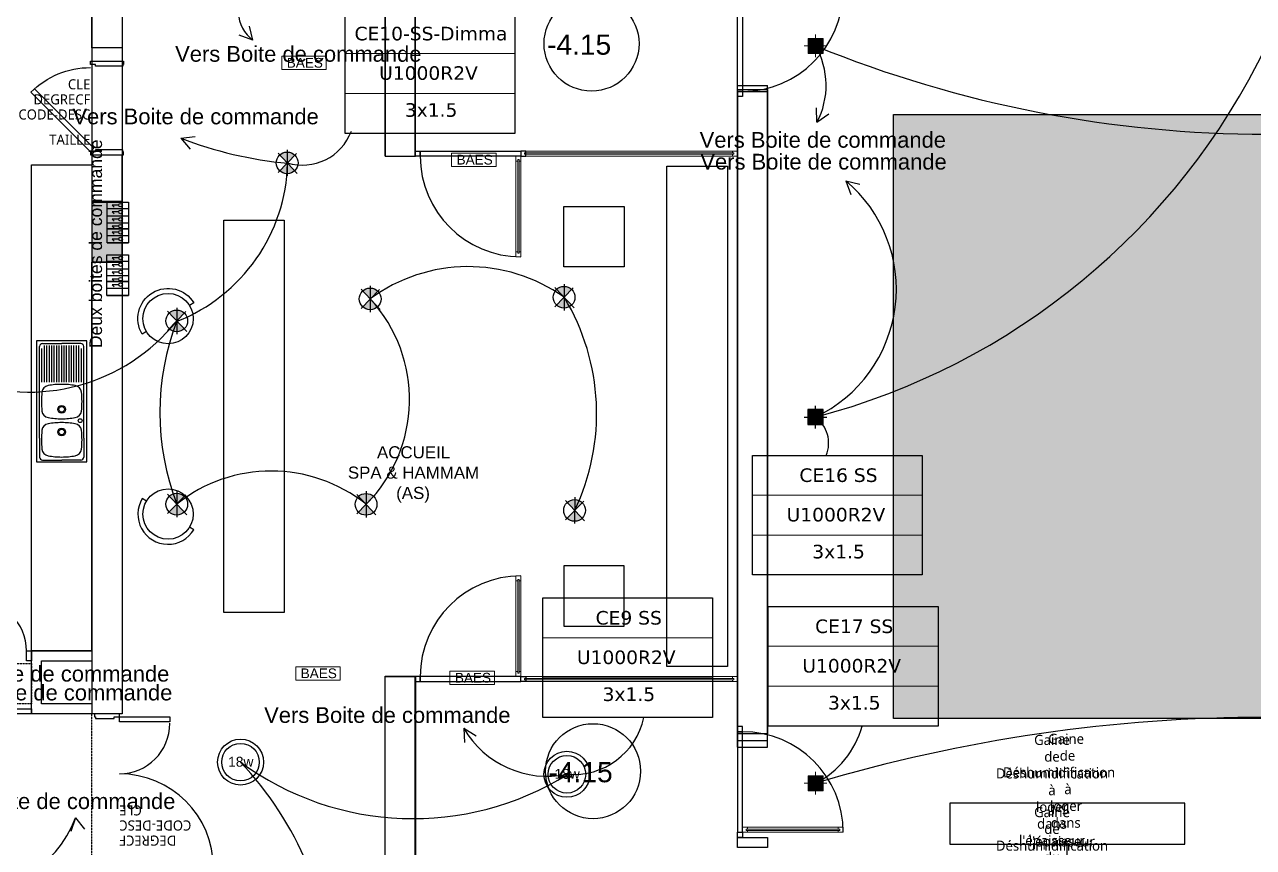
# Model space of a CAD drawing. Header units: millimetres. Extents: x 31778 to 54642, y 18502 to 28743.
# Drawn here: x 36589 to 37809, y 20412 to 21229 of the extents above; entities that cross this region are included whole.
import ezdxf
from ezdxf.enums import TextEntityAlignment as Align

# ---------------------------------------------------------------- set-up
doc = ezdxf.new("R2010")
doc.units = ezdxf.units.MM
doc.set_wipeout_variables(frame=1)
doc.linetypes.add('ACAD_ISO03W100', pattern=[30, 12, -18])
doc.linetypes.add('DASHED2', pattern=[0.375, 0.25, -0.125])
for name, color, linetype, lineweight in [('A-ANNO-050-LEGN', 4, 'Continuous', 5), ('A-SECN-MEN-CO', 141, 'Continuous', 9), ('A-SECN-MEN-VU', 145, 'Continuous', 5), ('STRUCTURE POUTRES', 5, 'ACAD_ISO03W100', 20)]:
    doc.layers.add(name, color=color, linetype=linetype, lineweight=lineweight)
doc.layers.add('A-TECH-ELEC-VU', color=1, linetype='Continuous', lineweight=9, true_color=0xff0000)
for name, color, linetype in [('BS', 1, 'Continuous'), ('CIRCUITS ECLAIRAGE', 1, 'Continuous'), ('eclairage vision', 1, 'Continuous'), ('MUR BAS', 7, 'Continuous'), ('Plan Archi', 8, 'Continuous')]:
    doc.layers.add(name, color=color, linetype=linetype)
doc.styles.add('0-TEXT-ANNO', font='', dxfattribs={"height": 2.5})
doc.styles.add('0-TEXT-BASE', font='')
doc.styles.get("Standard").update_dxf_attribs({"font": 'arial.ttf'})
doc.styles.add('STD', font='arial.ttf')
doc.styles.add('Verdana', font='verdana.ttf')
doc.styles.get('0-TEXT-ANNO').set_extended_font_data('Roboto Light')
doc.styles.get('0-TEXT-BASE').set_extended_font_data('Roboto Light')

# ---------------------------------------------------------------- blocks, each defined once
blk = doc.blocks.new('*U187')
at = {"layer": 'A-SECN-MEN-CO'}
for points in [[(0, 0), (0, -0.05), (-0.05, -0.05), (-0.05, -0.032), (-0.035, -0.032), (-0.035, -0.018), (-0.05, -0.018), (-0.05, 0)], [(-1, 0), (-1, -0.05), (-0.95, -0.05), (-0.95, -0.032), (-0.965, -0.032), (-0.965, -0.018), (-0.95, -0.018), (-0.95, 0)]]:
    blk.add_lwpolyline(points, close=True, dxfattribs=at)
at = {"layer": 'A-SECN-MEN-VU'}
for p, q in [((-0.05, 0), (-0.95, 0)), ((-0.95, -0.05), (-0.05, -0.05))]:
    blk.add_line(p, q, dxfattribs=at)
blk.add_lwpolyline([(-0.035, -0.032), (-0.965, -0.032), (-0.965, -0.018), (-0.035, -0.018)], close=True, dxfattribs=at)
blk = doc.blocks.new('*U188')
at = {"layer": 'A-SECN-MEN-CO'}
for points in [[(-2.15, 0), (-2.15, -0.05), (-2.1, -0.05), (-2.1, -0.032), (-2.115, -0.032), (-2.115, -0.018), (-2.1, -0.018), (-2.1, 0)], [(0, 0), (0, -0.05), (-0.05, -0.05), (-0.05, -0.032), (-0.035, -0.032), (-0.035, -0.018), (-0.05, -0.018), (-0.05, 0)]]:
    blk.add_lwpolyline(points, close=True, dxfattribs=at)
at = {"layer": 'A-SECN-MEN-VU'}
for p, q in [((-0.05, 0), (-2.1, 0)), ((-2.1, -0.05), (-0.05, -0.05))]:
    blk.add_line(p, q, dxfattribs=at)
blk.add_lwpolyline([(-0.035, -0.032), (-2.115, -0.032), (-2.115, -0.018), (-0.035, -0.018)], close=True, dxfattribs=at)
blk = doc.blocks.new('SPOT-NORMAL')
at = {"true_color": 0xffffff}
h = blk.add_hatch(color=7, dxfattribs=at)
h.dxf.hatch_style = 1
h.paths.add_polyline_path([(-0.075, 0.075), (0.075, 0.075), (0.075, -0.075), (-0.075, -0.075)])
h = blk.add_hatch(color=256)
h.dxf.hatch_style = 1
edge = h.paths.add_edge_path()
edge.add_arc((0, 0), 0.0273, 0, 360)
for points in [[(-0.113, 0), (0.113, 0)], [(0, 0.113), (0, -0.113)]]:
    blk.add_lwpolyline(points)
at = {"flags": 128}
for points in [[(-0.075, 0.075), (0.075, 0.075), (0.075, -0.075), (-0.075, -0.075)], [(-0.061, 0.061), (0.061, 0.061), (0.061, -0.061), (-0.061, -0.061)]]:
    blk.add_lwpolyline(points, close=True, dxfattribs=at)
blk.add_circle((0, 0), 0.0273)
blk = doc.blocks.new('*U190')
at = {"layer": 'A-TECH-ELEC-VU', "xscale": -99.91905715994717, "yscale": 99.91905715994717, "zscale": 99.91905715994717, "rotation": 180}
blk.add_blockref('SPOT-NORMAL', (0, 0), dxfattribs=at)
blk = doc.blocks.new('*U191')
at = {"layer": 'CIRCUITS ECLAIRAGE', "color": 0, "linetype": 'ByBlock', "lineweight": -2, "transparency": 16777216}
blk.add_blockref('*U190', (167981.4, 5570.6), dxfattribs=at)
blk = doc.blocks.new('*U192')
at = {"layer": 'A-TECH-ELEC-VU', "xscale": -99.91905715994717, "yscale": 99.91905715994717, "zscale": 99.91905715994717, "rotation": 180}
blk.add_blockref('SPOT-NORMAL', (0, 0), dxfattribs=at)
blk = doc.blocks.new('*U193')
at = {"layer": 'CIRCUITS ECLAIRAGE', "color": 0, "linetype": 'ByBlock', "lineweight": -2, "transparency": 16777216}
blk.add_blockref('*U192', (167981.4, 5570.6), dxfattribs=at)
blk = doc.blocks.new('18w')
at = {"layer": 'MUR BAS', "color": 1}
for radius in [46.6, 38.1]:
    blk.add_circle((54837.7, -12071.2), radius, dxfattribs=at)
at = {"layer": 'MUR BAS', "color": 1, "insert": (54812.6, -12060.4), "char_height": 20, "attachment_point": 1}
blk.add_mtext_dynamic_manual_height_columns('18w', width=53.485, gutter_width=100, heights=[0], dxfattribs=at)
blk = doc.blocks.new('variateur')
at = {"layer": 'eclairage vision'}
h = blk.add_hatch(color=5, dxfattribs=at)
h.paths.add_polyline_path([(54656.2, -12067.7), (54656.1, -12078.4), (54656.2, -12078.5), (54663.7, -12070.8, 0.196209)])
h.paths.add_polyline_path([(54656.2, -12067.7, 0.190517), (54648.8, -12070.6), (54656.1, -12078.4)])
h.paths.add_polyline_path([(54656.1, -12089.3, 0.192665), (54663.6, -12086.4), (54656.2, -12078.5), (54656.1, -12078.6)])
h.paths.add_polyline_path([(54656.1, -12078.6), (54648.6, -12086.2, 0.194568), (54656.1, -12089.3)])
at = {"layer": 'eclairage vision', "color": 5}
for p, q in [((54647, -12068.7), (54666, -12089)), ((54665.3, -12069.2), (54647, -12087.9)), ((54656.2, -12065.5), (54656.1, -12091.5))]:
    blk.add_line(p, q, dxfattribs=at)
blk.add_circle((54656.1, -12078.5), 10.8, dxfattribs=at)
blk = doc.blocks.new('BS')
at = {"layer": 'BS', "color": 5, "lineweight": 20}
blk.add_lwpolyline([(-0.073, 0.734), (0.373, 0.734), (0.373, -0.74), (-0.073, -0.74)], close=True, dxfattribs=at)
at = {"layer": 'BS', "insert": (-0.014, -0.574), "char_height": 0.3211, "width": 1.19868, "attachment_point": 1, "rotation": 90, "style": 'STD'}
blk.add_mtext('BAES', dxfattribs=at)
blk = doc.blocks.new('ETIQ ECL')
at = {"color": 6, "linetype": 'ByBlock'}
blk.add_lwpolyline([(-28.09, 19.8), (28.09, 19.8), (28.09, -19.8), (-28.09, -19.8)], close=True, dxfattribs=at)
at = {"layer": 'STRUCTURE POUTRES', "color": 6, "linetype": 'ByBlock'}
for points in [[(-28.09, 19.8), (28.09, 19.8), (28.09, 6.6), (-28.09, 6.6)], [(-28.09, 6.6), (28.09, 6.6), (28.09, -6.6), (-28.09, -6.6)], [(-28.09, -6.6), (28.09, -6.6), (28.09, -19.8), (-28.09, -19.8)]]:
    blk.add_lwpolyline(points, close=True, dxfattribs=at)
at = {"layer": 'STRUCTURE POUTRES', "color": 6, "linetype": 'ByBlock', "style": 'Verdana'}
for tag, p in [('CIRCUIT', (0.33, 10.99)), ('CABLE', (-0.49, -2.08)), ('SECTION', (0.37, -14.32))]:
    blk.add_attdef(tag, text='', height=4.5, dxfattribs=at).set_placement(p, align=Align.CENTER)
blk = doc.blocks.new('interrupteur simple allumage')
at = {"color": 3}
for p, q in [((0, -27473), (-13941, -42319)), ((0, -73626), (0, -27473))]:
    blk.add_line(p, q, dxfattribs=at)
blk.add_circle((0, -85871), 12245, dxfattribs=at)
blk = doc.blocks.new('BOITE DE COMMANDE')
at = {"color": 5, "true_color": 0x0000ff}
for p, q in [((-14.24, 9.49), (0, 9.49)), ((-14.24, 4.53), (0, 4.53)), ((-14.24, 0), (0, 0)), ((-14.24, -8.31), (0, -8.31)), ((-14.24, -13.27), (0, -13.27))]:
    blk.add_line(p, q, dxfattribs=at)
for points in [[(-14.24, 13.76), (0, 13.76), (0, -4.04), (-14.24, -4.04)], [(-14.24, -4.04), (0, -4.04), (0, -13.27), (-14.24, -13.27)]]:
    blk.add_lwpolyline(points, close=True, dxfattribs=at)
at = {"xscale": 9.600000000000002e-05, "yscale": 9.600000000000002e-05, "zscale": 9.600000000000002e-05, "rotation": 89.99999999999999}
for p in [(-13.5, 11.67), (-13.5, 7.21), (-13.5, 2.32), (-13.5, -2.2), (-13.5, -6.26), (-13.5, -10.75)]:
    blk.add_blockref('interrupteur simple allumage', p, dxfattribs=at)
blk = doc.blocks.new('FLECHZ')
at = {"color": 6}
for q in [(-3.4, 14), (-13.5, 5)]:
    blk.add_line((0, 0), q, dxfattribs=at)

msp = doc.modelspace()

# ---------------------------------------------------------------- hatches: boundary and pattern name
at = {"layer": 'Plan Archi', "true_color": 0x95b0cb}
h = msp.add_hatch(color=253, dxfattribs=at)
h.dxf.hatch_style = 1
h.paths.add_polyline_path([(37451.662, 21139.574), (39151.662, 21139.574), (39151.662, 20539.574), (37451.662, 20539.574)])
at = {"layer": 'Plan Archi'}
h = msp.add_hatch(color=256, dxfattribs=at)
h.dxf.hatch_style = 1
h.paths.add_polyline_path([(36655.508, 21053.33), (36655.508, 20993.33), (36685.508, 20993.33), (36685.508, 21053.33)])
h = msp.add_hatch(color=256, dxfattribs=at)
h.dxf.hatch_style = 1
h.paths.add_polyline_path([(36806.632, 20904.718), (36826.632, 20904.718), (36826.632, 20924.718), (36806.632, 20924.718)])
h = msp.add_hatch(color=256, dxfattribs=at)
h.dxf.hatch_style = 1
h.paths.add_polyline_path([(36806.632, 20774.941), (36826.632, 20774.941), (36826.632, 20754.941), (36806.632, 20754.941)])

# ---------------------------------------------------------------- linework, layer by layer
at = {"layer": 'CIRCUITS ECLAIRAGE', "color": 4}
for p, q in [((36815.392, 21213.479), (36811.959, 21227.478)), ((36815.392, 21213.479), (36801.842, 21218.396)), ((36743.737, 21116.268), (36758.07, 21117.797)), ((36743.737, 21116.268), (36752.967, 21105.197))]:
    msp.add_line(p, q, dxfattribs=at)
at = {"layer": 'CIRCUITS ECLAIRAGE', "color": 5, "true_color": 0x0000ff}
for p, q in [((36670.522, 20993.924), (36691.885, 20993.924)), ((36670.522, 20993.924), (36691.885, 20993.924)), ((36670.522, 20986.484), (36691.885, 20986.484)), ((36670.522, 20986.484), (36691.885, 20986.484)), ((36670.522, 20979.686), (36691.885, 20979.686)), ((36670.522, 20979.686), (36691.885, 20979.686)), ((36670.522, 20967.219), (36691.885, 20967.219)), ((36670.522, 20967.219), (36691.885, 20967.219)), ((36670.522, 20959.779), (36691.885, 20959.779)), ((36670.522, 20959.779), (36691.885, 20959.779))]:
    msp.add_line(p, q, dxfattribs=at)
for points in [[(36670.522, 21000.328), (36691.885, 21000.328), (36691.885, 20973.624), (36670.522, 20973.624)], [(36670.522, 21000.328), (36691.885, 21000.328), (36691.885, 20973.624), (36670.522, 20973.624)], [(36670.522, 20973.624), (36691.885, 20973.624), (36691.885, 20959.779), (36670.522, 20959.779)], [(36670.522, 20973.624), (36691.885, 20973.624), (36691.885, 20959.779), (36670.522, 20959.779)]]:
    msp.add_lwpolyline(points, close=True, dxfattribs=at)
at = {"layer": 'CIRCUITS ECLAIRAGE', "color": 4}
for centre, radius, start, end in [((36837.616, 21242.799), 36.79, 134.401836, 232.838075), ((36886.581, 21484.943), 395.38, 248.82107, 264.671129), ((36864.622, 21141.281), 51.872, 253.044596, 339.435016), ((36823.473, 20856.609), 147.485, 315.061468, 42.448822), ((36933.624, 20842.633), 223.191, 334.438421, 31.05045), ((36592.627, 21052.485), 188.591, 249.173797, 321.257631), ((36979.273, 20843.646), 256.188, 159.193917, 200.8061)]:
    msp.add_arc(centre, radius, start, end, dxfattribs=at)
at = {"layer": 'CIRCUITS ECLAIRAGE', "color": 6}
for centre, radius, start, end in [((37821.986, 22307.427), 1187.284, 247.843162, 292.156836), ((37198.565, 21508.688), 692.226, 284.698924, 334.237551), ((37306.626, 21168.68), 78.099, 331.934872, 30.074632), ((37313.714, 20966.191), 140.74, 295.457614, 49.898527), ((37354.789, 20813.124), 32.447, 338.203676, 53.233594), ((37133.534, 20555.589), 71.694, 265.467142, 347.920386), ((37821.986, 18975.445), 1565.376, 73.378371, 106.621629), ((37107.77, 20578.234), 95.992, 210.140899, 281.716509), ((37332.75, 20556.585), 91.149, 297.056143, 344.450077), ((36552.393, 20259.906), 344.628, 2.591154, 43.315065), ((36974.506, 20729.712), 289.544, 233.712145, 301.98291), ((36541.06, 20476.061), 104.209, 255.377963, 340.334644)]:
    msp.add_arc(centre, radius, start, end, dxfattribs=at)
at = {"layer": 'Plan Archi'}
for p, q in [((36946.632, 21098.33), (36946.632, 21559.83)), ((36976.632, 21098.33), (36976.632, 21559.83)), ((36685.508, 21365.786), (36685.508, 21205.786)), ((36655.508, 21205.786), (36655.508, 21345.786)), ((36946.817, 21278.33), (36946.817, 21098.33)), ((36976.817, 21098.33), (36976.817, 21278.33)), ((36685.508, 21205.786), (36655.508, 21205.786)), ((37296.549, 20524.574), (37296.549, 21164.574)), ((37296.549, 21164.574), (37326.552, 21164.574)), ((37296.632, 20511.33), (37296.632, 21168.33)), ((37326.552, 21164.574), (37326.552, 20524.574)), ((37326.632, 20511.33), (37326.632, 21168.33)), ((37326.66, 21162.249), (37296.66, 21162.249)), ((37296.66, 21162.249), (37296.66, 20517.651)), ((37326.66, 20517.651), (37326.66, 21162.249)), ((37451.662, 21139.574), (39151.662, 21139.574)), ((37451.662, 20539.574), (37451.662, 21139.574)), ((36595.508, 20606.84), (36595.508, 21089.706)), ((36595.508, 21089.706), (36655.508, 21089.706)), ((36655.508, 21099.706), (36655.508, 21052.758)), ((36685.508, 21099.706), (36655.508, 21099.706)), ((36655.508, 21089.706), (36655.508, 20606.84)), ((36685.508, 21052.758), (36685.508, 21099.706)), ((36946.817, 21098.33), (36976.817, 21098.33)), ((36655.508, 21052.758), (36685.508, 21052.758)), ((36655.508, 20606.84), (36655.508, 20992.937)), ((36655.508, 20992.937), (36685.508, 20992.937)), ((36685.508, 20992.937), (36685.508, 20544.34)), ((36650.508, 20914.719), (36600.508, 20914.719)), ((36600.508, 20914.719), (36600.508, 20794.719)), ((36603.508, 20818.018), (36603.508, 20909.218)), ((36605.952, 20873.619), (36605.952, 20907.375)), ((36606.508, 20912.218), (36625.508, 20912.218)), ((36608.396, 20873.619), (36608.396, 20910.219)), ((36610.84, 20873.619), (36610.84, 20910.219)), ((36613.284, 20873.619), (36613.284, 20910.219)), ((36615.728, 20873.619), (36615.728, 20910.219)), ((36618.172, 20873.619), (36618.172, 20910.219)), ((36620.616, 20873.619), (36620.616, 20910.219)), ((36623.06, 20873.619), (36623.06, 20910.219)), ((36625.504, 20873.619), (36625.504, 20910.219)), ((36644.508, 20912.218), (36625.508, 20912.218)), ((36627.948, 20873.619), (36627.948, 20910.219)), ((36630.392, 20873.619), (36630.392, 20910.219)), ((36632.836, 20873.619), (36632.836, 20910.219)), ((36635.28, 20873.619), (36635.28, 20910.219)), ((36637.724, 20873.619), (36637.724, 20910.219)), ((36640.168, 20873.619), (36640.168, 20910.219)), ((36642.612, 20873.619), (36642.612, 20910.219)), ((36645.056, 20873.619), (36645.056, 20907.159)), ((36647.508, 20818.018), (36647.508, 20909.218)), ((36650.508, 20794.719), (36650.508, 20914.719)), ((36603.508, 20818.018), (36603.508, 20799.418)), ((36647.508, 20818.018), (36647.508, 20799.418)), ((36606.508, 20796.418), (36625.508, 20796.418)), ((36644.508, 20796.418), (36625.508, 20796.418)), ((36600.508, 20794.719), (36650.508, 20794.719)), ((36655.508, 20606.84), (36595.508, 20606.84)), ((36595.508, 20544.34), (36595.508, 20606.84)), ((36595.508, 20606.84), (36655.508, 20606.84)), ((36605.508, 20554.34), (36605.508, 20596.84)), ((36605.508, 20596.84), (36655.508, 20596.84)), ((36655.508, 20596.84), (36655.508, 20554.34)), ((36946.632, 20401.33), (36946.632, 20581.33)), ((36946.817, 20401.571), (36946.817, 20581.571)), ((36946.817, 20581.571), (36976.817, 20581.571)), ((36976.632, 20401.33), (36976.632, 20581.33)), ((36976.817, 20581.571), (36976.817, 20401.571)), ((36655.508, 20554.34), (36605.508, 20554.34)), ((36685.508, 20544.34), (36595.508, 20544.34)), ((36681.506, 20544.34), (36659.506, 20544.34)), ((39151.662, 20539.574), (37451.662, 20539.574)), ((37326.552, 20524.574), (37296.549, 20524.574)), ((37296.66, 20517.651), (37326.66, 20517.651)), ((37507.439, 20455.567), (37507.439, 20414.8)), ((37740.82, 20455.567), (37507.439, 20455.567)), ((37740.82, 20414.8), (37740.82, 20455.567)), ((37296.549, 20421.574), (37326.552, 20421.574)), ((37296.549, 20411.574), (37296.549, 20421.574)), ((37326.552, 20421.574), (37326.552, 20411.574)), ((37326.552, 20411.574), (37296.549, 20411.574)), ((37507.439, 20414.8), (37740.82, 20414.8)), ((37624.129, 20391.574), (37624.129, 20417.149))]:
    msp.add_line(p, q, dxfattribs=at)
at = {"layer": 'Plan Archi', "linetype": 'Continuous'}
for p, q in [((37296.632, 21168.33), (37326.632, 21168.33)), ((36946.632, 21098.33), (36976.632, 21098.33)), ((36946.632, 20581.33), (36976.632, 20581.33)), ((36685.508, 20544.34), (36655.508, 20544.34)), ((37296.632, 20511.33), (37326.632, 20511.33))]:
    msp.add_line(p, q, dxfattribs=at)
at = {"layer": 'Plan Archi', "linetype": 'DASHED2'}
for p, q in [((36655.508, 20544.34), (36374.742, 20544.34)), ((36655.508, 20207.007), (36655.508, 20544.34))]:
    msp.add_line(p, q, dxfattribs=at)
at = {"layer": 'Plan Archi'}
for points in [[(37296.633, 21262.574), (37301.633, 21262.574), (37301.633, 21162.574), (37296.633, 21162.574)], [(37296.633, 21162.574), (37301.633, 21162.574), (37301.633, 21157.574), (37296.633, 21157.574)], [(36981.632, 21103.33), (36981.632, 21098.33), (36976.632, 21098.33), (36976.632, 21103.33)], [(37081.632, 21103.33), (37081.632, 21098.33), (36981.632, 21098.33), (36981.632, 21103.33)], [(37081.632, 21103.33), (37081.632, 21098.33), (37086.632, 21098.33), (37086.632, 21103.33)], [(36655.508, 21053.33), (36655.508, 20993.33), (36685.508, 20993.33), (36685.508, 21053.33)], [(36806.632, 20904.718), (36826.632, 20904.718), (36826.632, 20924.718), (36806.632, 20924.718)], [(36808.632, 20906.718), (36824.632, 20906.718), (36824.632, 20922.718), (36808.632, 20922.718)], [(36816.632, 20906.718), (36808.632, 20906.718), (36808.632, 20922.718), (36816.632, 20922.718)], [(36816.632, 20922.718), (36824.632, 20922.718), (36824.632, 20906.718), (36816.632, 20906.718)], [(36806.632, 20774.941), (36826.632, 20774.941), (36826.632, 20754.941), (36806.632, 20754.941)], [(36808.632, 20772.941), (36824.632, 20772.941), (36824.632, 20756.941), (36808.632, 20756.941)], [(36816.632, 20772.941), (36808.632, 20772.941), (36808.632, 20756.941), (36816.632, 20756.941)], [(36816.632, 20756.941), (36824.632, 20756.941), (36824.632, 20772.941), (36816.632, 20772.941)], [(36595.508, 20606.84), (36595.508, 20596.84), (36590.508, 20596.84), (36590.508, 20606.84)], [(36981.632, 20576.33), (36981.632, 20581.33), (36976.632, 20581.33), (36976.632, 20576.33)], [(37081.632, 20576.33), (37081.632, 20581.33), (36981.632, 20581.33), (36981.632, 20576.33)], [(37081.632, 20576.33), (37081.632, 20581.33), (37086.632, 20581.33), (37086.632, 20576.33)], [(36535.508, 20544.34), (36535.508, 20549.34), (36595.508, 20549.34), (36595.508, 20544.34)], [(36733.006, 20536.34), (36682.806, 20536.34), (36682.806, 20541.34), (36733.006, 20541.34)], [(37296.76, 20526.574), (37301.76, 20526.574), (37301.76, 20531.574), (37296.76, 20531.574)], [(37296.76, 20426.574), (37301.76, 20426.574), (37301.76, 20526.574), (37296.76, 20526.574)], [(37296.76, 20426.574), (37301.76, 20426.574), (37301.76, 20421.574), (37296.76, 20421.574)]]:
    msp.add_lwpolyline(points, close=True, dxfattribs=at)
for points in [[(36709.814, 20923.997), (36705.535, 20921.411, -1), (36756.886, 20952.443), (36752.607, 20949.857)], [(36709.814, 20755.663), (36705.535, 20758.249, 1), (36756.886, 20727.216), (36752.607, 20729.802)]]:
    msp.add_lwpolyline(points, format="xyb", dxfattribs=at)
at = {"layer": 'Plan Archi', "linetype": 'DASHED2'}
msp.add_lwpolyline([(36595.508, 20594.34), (36595.508, 20554.34), (36535.508, 20554.34), (36535.508, 20594.34)], close=True, dxfattribs=at)
at = {"layer": 'Plan Archi'}
msp.add_lwpolyline([(36659.506, 20544.34), (36658.206, 20544.34), (36658.206, 20541.34), (36659.006, 20541.34), (36659.006, 20539.54), (36677.806, 20539.54), (36677.806, 20541.34), (36682.806, 20541.34), (36682.806, 20544.34), (36681.506, 20544.34)], dxfattribs=at)
for centre, radius in [((37151.74, 21210.078), 47.173), ((36731.21, 20936.927), 25), ((36625.508, 20846.769), 3.8), ((36625.508, 20846.769), 2.75), ((36643.909, 20835.519), 1.9), ((36625.508, 20824.269), 3.8), ((36625.508, 20824.269), 2.75), ((36731.21, 20742.732), 25), ((37153.234, 20487.317), 47.173)]:
    msp.add_circle(centre, radius, dxfattribs=at)
for centre, radius, start, end in [((37301.633, 21262.574), 100, 270, 360), ((37081.632, 21098.33), 100, 180, 270), ((36606.508, 20909.218), 3, 90, 180), ((36644.508, 20909.218), 3, 0, 90), ((36613.345, 20863.014), 7.5, 100.381239, 172.769996), ((36625.508, 20796.619), 75, 90, 100.381239), ((36625.508, 20796.619), 75, 79.618761, 90), ((36637.671, 20863.014), 7.5, 7.230004, 79.618761), ((36680.308, 20854.519), 75, 172.769996, 180), ((36570.708, 20854.519), 75, 360, 7.230004), ((36680.308, 20854.519), 75, 180, 187.230004), ((36613.345, 20846.024), 7.5, 187.230004, 259.618761), ((36637.671, 20846.024), 7.5, 280.381239, 352.769996), ((36570.708, 20854.519), 75, 352.769996, 0), ((36625.508, 20912.419), 75, 259.618761, 270), ((36625.508, 20758.619), 75, 90, 100.381239), ((36625.508, 20912.419), 75, 270, 280.381239), ((36625.508, 20758.619), 75, 79.618761, 90), ((36680.308, 20816.519), 75, 172.769996, 180), ((36613.345, 20825.014), 7.5, 100.381239, 172.769996), ((36637.671, 20825.014), 7.5, 7.230004, 79.618761), ((36570.708, 20816.519), 75, 360, 7.230004), ((36680.308, 20816.519), 75, 180, 187.230004), ((36570.708, 20816.519), 75, 352.769996, 0), ((36606.508, 20799.418), 3, 180, 270), ((36613.345, 20808.024), 7.5, 187.230004, 259.618761), ((36625.508, 20874.419), 75, 259.618761, 270), ((36625.508, 20874.419), 75, 270, 280.381239), ((36637.671, 20808.024), 7.5, 280.381239, 352.769996), ((36644.508, 20799.418), 3, 270, 0), ((37081.632, 20581.33), 100, 90, 180), ((36540.508, 20606.84), 50, 0, 90), ((36682.808, 20534.934), 50.19, 270, 0), ((37301.76, 20426.574), 100, 0, 90), ((36682.808, 20391.34), 93.404, 0, 90)]:
    msp.add_arc(centre, radius, start, end, dxfattribs=at)

# ---------------------------------------------------------------- block references
at = {"layer": 'CIRCUITS ECLAIRAGE', "color": 6, "linetype": 'ByBlock', "xscale": 3, "yscale": 3, "zscale": 3}
for p, values in [((36991.284, 21180.374), {'SECTION': '3x1.5', 'CABLE': 'U1000R2V', 'CIRCUIT': 'CE10-SS-Dimma'}), ((37395.983, 20741.676), {'SECTION': '3x1.5', 'CABLE': 'U1000R2V', 'CIRCUIT': 'CE16 SS'}), ((37411.594, 20591.55), {'SECTION': '3x1.5', 'CABLE': 'U1000R2V', 'CIRCUIT': 'CE17 SS'})]:
    msp.add_blockref('ETIQ ECL', p, dxfattribs=at).add_auto_attribs(values)
at = {"layer": 'CIRCUITS ECLAIRAGE'}
for name, p in [('*U191', (-130607.156, 15637.176)), ('variateur', (-17806.646, 33170.1)), ('variateur', (-17724.208, 33034.979)), ('variateur', (-17531.673, 33036.582)), ('variateur', (-17916.348, 33013.082)), ('variateur', (-17916.348, 32831.082)), ('variateur', (-17728.322, 32830.928)), ('variateur', (-17521.17, 32824.881)), ('*U193', (-130607.156, 14904.77))]:
    msp.add_blockref(name, p, dxfattribs=at)
for name, p, xscale, yscale, zscale, rotation in [('BS', (36866.254, 21195.458), 30, 30, 30, 270), ('BS', (37034.942, 21099.216), 30, 30, 30, 270), ('interrupteur simple allumage', (36671.63, 20997.189), 0.000144, 0.000144, 0.000144, 89.99999999999999), ('interrupteur simple allumage', (36671.63, 20997.189), 0.000144, 0.000144, 0.000144, 89.99999999999999), ('interrupteur simple allumage', (36671.63, 20990.503), 0.000144, 0.000144, 0.000144, 89.99999999999999), ('interrupteur simple allumage', (36671.63, 20990.503), 0.000144, 0.000144, 0.000144, 89.99999999999999), ('interrupteur simple allumage', (36671.63, 20983.167), 0.000144, 0.000144, 0.000144, 89.99999999999999), ('interrupteur simple allumage', (36671.63, 20983.167), 0.000144, 0.000144, 0.000144, 89.99999999999999), ('interrupteur simple allumage', (36671.63, 20976.134), 0.000144, 0.000144, 0.000144, 89.99999999999999), ('interrupteur simple allumage', (36671.63, 20976.134), 0.000144, 0.000144, 0.000144, 89.99999999999999), ('interrupteur simple allumage', (36671.63, 20970.597), 0.000144, 0.000144, 0.000144, 89.99999999999999), ('interrupteur simple allumage', (36671.63, 20970.597), 0.000144, 0.000144, 0.000144, 89.99999999999999), ('SPOT-NORMAL', (37374.21, 20839.117), -99.91905715994717, 99.91905715994717, 99.91905715994717, 180), ('BS', (36880.108, 20588.947), 30, 30, 30, 270), ('BS', (37033.256, 20584.575), 30, 30, 30, 270)]:
    msp.add_blockref(name, p, dxfattribs=dict(at, xscale=xscale, yscale=yscale, zscale=zscale, rotation=rotation))
at = {"layer": 'CIRCUITS ECLAIRAGE', "color": 6}
for p, rotation in [((37375.59, 21132.02), 292.0026334488695), ((37404.371, 21073.844), 186.7401776918136), ((37024.958, 20530.05), 168.9071627944171), ((36639.191, 20440.992), 148.1488399659008)]:
    msp.add_blockref('FLECHZ', p, dxfattribs=dict(at, rotation=rotation))
at = {"layer": 'CIRCUITS ECLAIRAGE', "color": 6, "xscale": 1.5, "yscale": 1.5, "zscale": 1.5}
msp.add_blockref('BOITE DE COMMANDE', (36691.885, 21032.108), dxfattribs=at)
msp.add_blockref('BOITE DE COMMANDE', (36691.885, 21032.108), dxfattribs=at)
at = {"layer": 'CIRCUITS ECLAIRAGE', "xscale": 0.4899999999999999, "yscale": 0.4899999999999999, "zscale": 0.4899999999999999}
for p in [(9932.662, 26411.198), (10256.784, 26399.116)]:
    msp.add_blockref('18w', p, dxfattribs=at)
at = {"layer": 'Plan Archi', "yscale": 100, "zscale": 100}
for name, p, xscale, rotation in [('*U188', (37081.632, 21103.33), -100, 359.9999999476718), ('*U187', (37081.632, 21098.33), -100, 270), ('*U187', (37081.632, 20581.33), 100, 270), ('*U188', (37081.632, 20576.33), 100, 180.0000000523282), ('*U187', (37301.76, 20426.574), 100, 180)]:
    msp.add_blockref(name, p, dxfattribs=dict(at, xscale=xscale, rotation=rotation))

# ---------------------------------------------------------------- texts
at = {"layer": 'A-ANNO-050-LEGN', "char_height": 9.99191, "attachment_point": 5, "style": '0-TEXT-ANNO'}
for s, insert, width in [("Gaine de Déshumidification à loger dans l'épaisseur du mur de 40cm", (37609.043, 20435.054), 2.23381), ('Gaine de Déshumidification', (37609.043, 20429.909), 1.73381)]:
    msp.add_mtext(s, dxfattribs=dict(at, insert=insert, width=width))
at = {"layer": 'CIRCUITS ECLAIRAGE', "color": 4}
for p in [(36738.202, 21192.092), (36487.785, 20576.31)]:
    msp.add_text('Vers Boite de commande', height=15.6, dxfattribs=at).set_placement(p)
at = {"layer": 'CIRCUITS ECLAIRAGE', "color": 6}
for p in [(37259.106, 21106.702), (37259.106, 21106.702), (36490.792, 20557.627), (36826.603, 20535.309), (36493.801, 20449.717)]:
    msp.add_text('Vers Boite de commande', height=15.6, dxfattribs=at).set_placement(p)
at = {"layer": 'Plan Archi', "linetype": 'ByBlock'}
for p in [(37107.575, 21199.085), (37109.07, 20476.324)]:
    msp.add_text('-4.15', height=20, dxfattribs=at).set_placement(p)
for s, p in [('ACCUEIL', (36938.657, 20798.113)), ('SPA & HAMMAM', (36909.746, 20777.908)), ('(AS)', (36957.721, 20757.703))]:
    msp.add_text(s, height=12, rotation=360, dxfattribs=at).set_placement(p)
at = {"layer": 'Plan Archi', "linetype": 'ByBlock', "style": '0-TEXT-ANNO'}
for s, p in [('Gaine', (37605.32, 20514.469)), ('de', (37616.748, 20497.803)), ('Déshumidification', (37560.32, 20481.136)), ('à', (37621.272, 20464.469)), ('loger', (37606.986, 20447.803)), ('dans', (37607.939, 20431.136)), ("l'épaisseur", (37586.034, 20412.565))]:
    msp.add_text(s, height=10, dxfattribs=at).set_placement(p)
at = {"layer": 'Plan Archi', "style": '0-TEXT-BASE'}
for tag, p in [('CLE', (36682.808, 20453.34)), ('CODE-DESC', (36682.808, 20438.34)), ('DEGRECF', (36682.808, 20423.34))]:
    msp.add_attdef(tag, text='', height=10, rotation=180, dxfattribs=at).set_placement(p, align=Align.RIGHT)

# ---------------------------------------------------------------- wipeouts: each hides what was drawn before it
for points in [[(37286.632, 21088.33), (37286.632, 20591.33), (37226.632, 20591.33), (37226.632, 21088.33)], [(37184.132, 21048.33), (37184.132, 20988.33), (37124.132, 20988.33), (37124.132, 21048.33)], [(37184.132, 20631.33), (37184.132, 20691.33), (37124.132, 20691.33), (37124.132, 20631.33)]]:
    msp.add_wipeout(points).dxf.layer = 'Plan Archi'

# ---------------------------------------------------------------- next in the draw order: linework, layer by layer
at = {"layer": 'CIRCUITS ECLAIRAGE', "color": 4}
msp.add_arc((37029.306, 20824.474), 164.085, 54.552868, 126.401109, dxfattribs=at)
at = {"layer": 'Plan Archi', "color": 0, "linetype": 'ByBlock', "lineweight": -2, "transparency": 16777216}
for points in [[(37286.632, 21088.33), (37286.632, 20591.33), (37226.632, 20591.33), (37226.632, 21088.33)], [(37184.132, 21048.33), (37184.132, 20988.33), (37124.132, 20988.33), (37124.132, 21048.33)], [(37184.132, 20631.33), (37184.132, 20691.33), (37124.132, 20691.33), (37124.132, 20631.33)]]:
    msp.add_lwpolyline(points, close=True, dxfattribs=at)

# ---------------------------------------------------------------- next in the draw order: block references
at = {"layer": 'CIRCUITS ECLAIRAGE', "color": 6, "linetype": 'ByBlock', "xscale": 3, "yscale": 3, "zscale": 3}
msp.add_blockref('ETIQ ECL', (37187.686, 20599.985), dxfattribs=at).add_auto_attribs({'SECTION': '3x1.5', 'CABLE': 'U1000R2V', 'CIRCUIT': 'CE9 SS'})

# ---------------------------------------------------------------- next in the draw order: texts
at = {"layer": 'CIRCUITS ECLAIRAGE', "color": 6}
msp.add_text('Vers Boite de commande', height=15.6, dxfattribs=at).set_placement((37259.846, 21085.016))
msp.add_text('Vers Boite de commande', height=15.6, dxfattribs=at).set_placement((37259.846, 21085.016))

# ---------------------------------------------------------------- next in the draw order: wipeouts: each hides what was drawn before it
for points in [[(36654.008, 21099.706), (36687.008, 21099.706), (36687.008, 21192.506), (36654.008, 21192.506)], [(36846.632, 21034.83), (36846.632, 20644.83), (36786.632, 20644.83), (36786.632, 21034.83)]]:
    msp.add_wipeout(points).dxf.layer = 'Plan Archi'

# ---------------------------------------------------------------- next in the draw order: linework, layer by layer
at = {"layer": 'CIRCUITS ECLAIRAGE', "color": 4}
for centre, radius, start, end in [((36676.643, 21095.46), 173.268, 291.504283, 358.614725), ((36833.708, 20634.811), 150.683, 51.350471, 128.555217)]:
    msp.add_arc(centre, radius, start, end, dxfattribs=at)
at = {"layer": 'Plan Archi'}
for p, q in [((36655.508, 21359.33), (36655.508, 20544.34)), ((36685.508, 21359.33), (36685.508, 20544.34))]:
    msp.add_line(p, q, dxfattribs=at)
at = {"layer": 'Plan Archi', "color": 1, "extrusion": (0, 0, -1)}
for p, q in [((36655.508, 21192.506), (36685.508, 21192.506)), ((36655.508, 21099.706), (36685.508, 21099.706))]:
    msp.add_line(p, q, dxfattribs=at)
at = {"layer": 'Plan Archi', "extrusion": (0, 0, -1)}
for points in [[(-36685.508, 21192.506), (-36687.008, 21192.506), (-36687.008, 21189.506), (-36686.208, 21189.506), (-36686.208, 21187.706), (-36659.008, 21187.706), (-36659.008, 21189.506), (-36654.008, 21189.506), (-36654.008, 21192.506), (-36655.508, 21192.506)], [(-36598.535, 21165.25), (-36657.543, 21106.241), (-36654.008, 21102.706), (-36594.894, 21161.82)], [(-36685.508, 21099.706), (-36687.008, 21099.706), (-36687.008, 21102.706), (-36686.208, 21102.706), (-36686.208, 21104.506), (-36659.008, 21104.506), (-36659.008, 21102.706), (-36654.008, 21102.706), (-36654.008, 21099.706), (-36655.508, 21099.706)]]:
    msp.add_lwpolyline(points, dxfattribs=at)
at = {"layer": 'Plan Archi', "color": 0, "linetype": 'ByBlock', "lineweight": -2, "transparency": 16777216}
msp.add_lwpolyline([(36846.632, 21034.83), (36846.632, 20644.83), (36786.632, 20644.83), (36786.632, 21034.83)], close=True, dxfattribs=at)
at = {"layer": 'Plan Archi', "extrusion": (0, 0, -1)}
msp.add_arc((-36654.008, 21102.706), 83.6, 45, 90, dxfattribs=at)

# ---------------------------------------------------------------- next in the draw order: texts
at = {"layer": 'CIRCUITS ECLAIRAGE', "color": 4}
msp.add_text('Vers Boite de commande', height=15.6, dxfattribs=at).set_placement((36636.199, 21129.939))
at = {"layer": 'CIRCUITS ECLAIRAGE', "color": 5}
msp.add_text('Deux boites de commande', height=12.48, rotation=90, dxfattribs=at).set_placement((36665.575, 20907.553))
at = {"layer": 'Plan Archi', "extrusion": (0, 0, -1), "style": '0-TEXT-BASE', "text_generation_flag": 4}
for tag, text, p in [('CLE', '', (-36654.008, 21164.706)), ('DEGRECF', '', (-36654.008, 21149.706)), ('CODE-DESC', '', (-36654.008, 21134.706)), ('TAILLE', 'P80-05', (-36654.008, 21109.706))]:
    msp.add_attdef(tag, text=text, height=10, rotation=180, dxfattribs=at).set_placement(p, align=Align.RIGHT)

doc.saveas('drawing.dxf')
